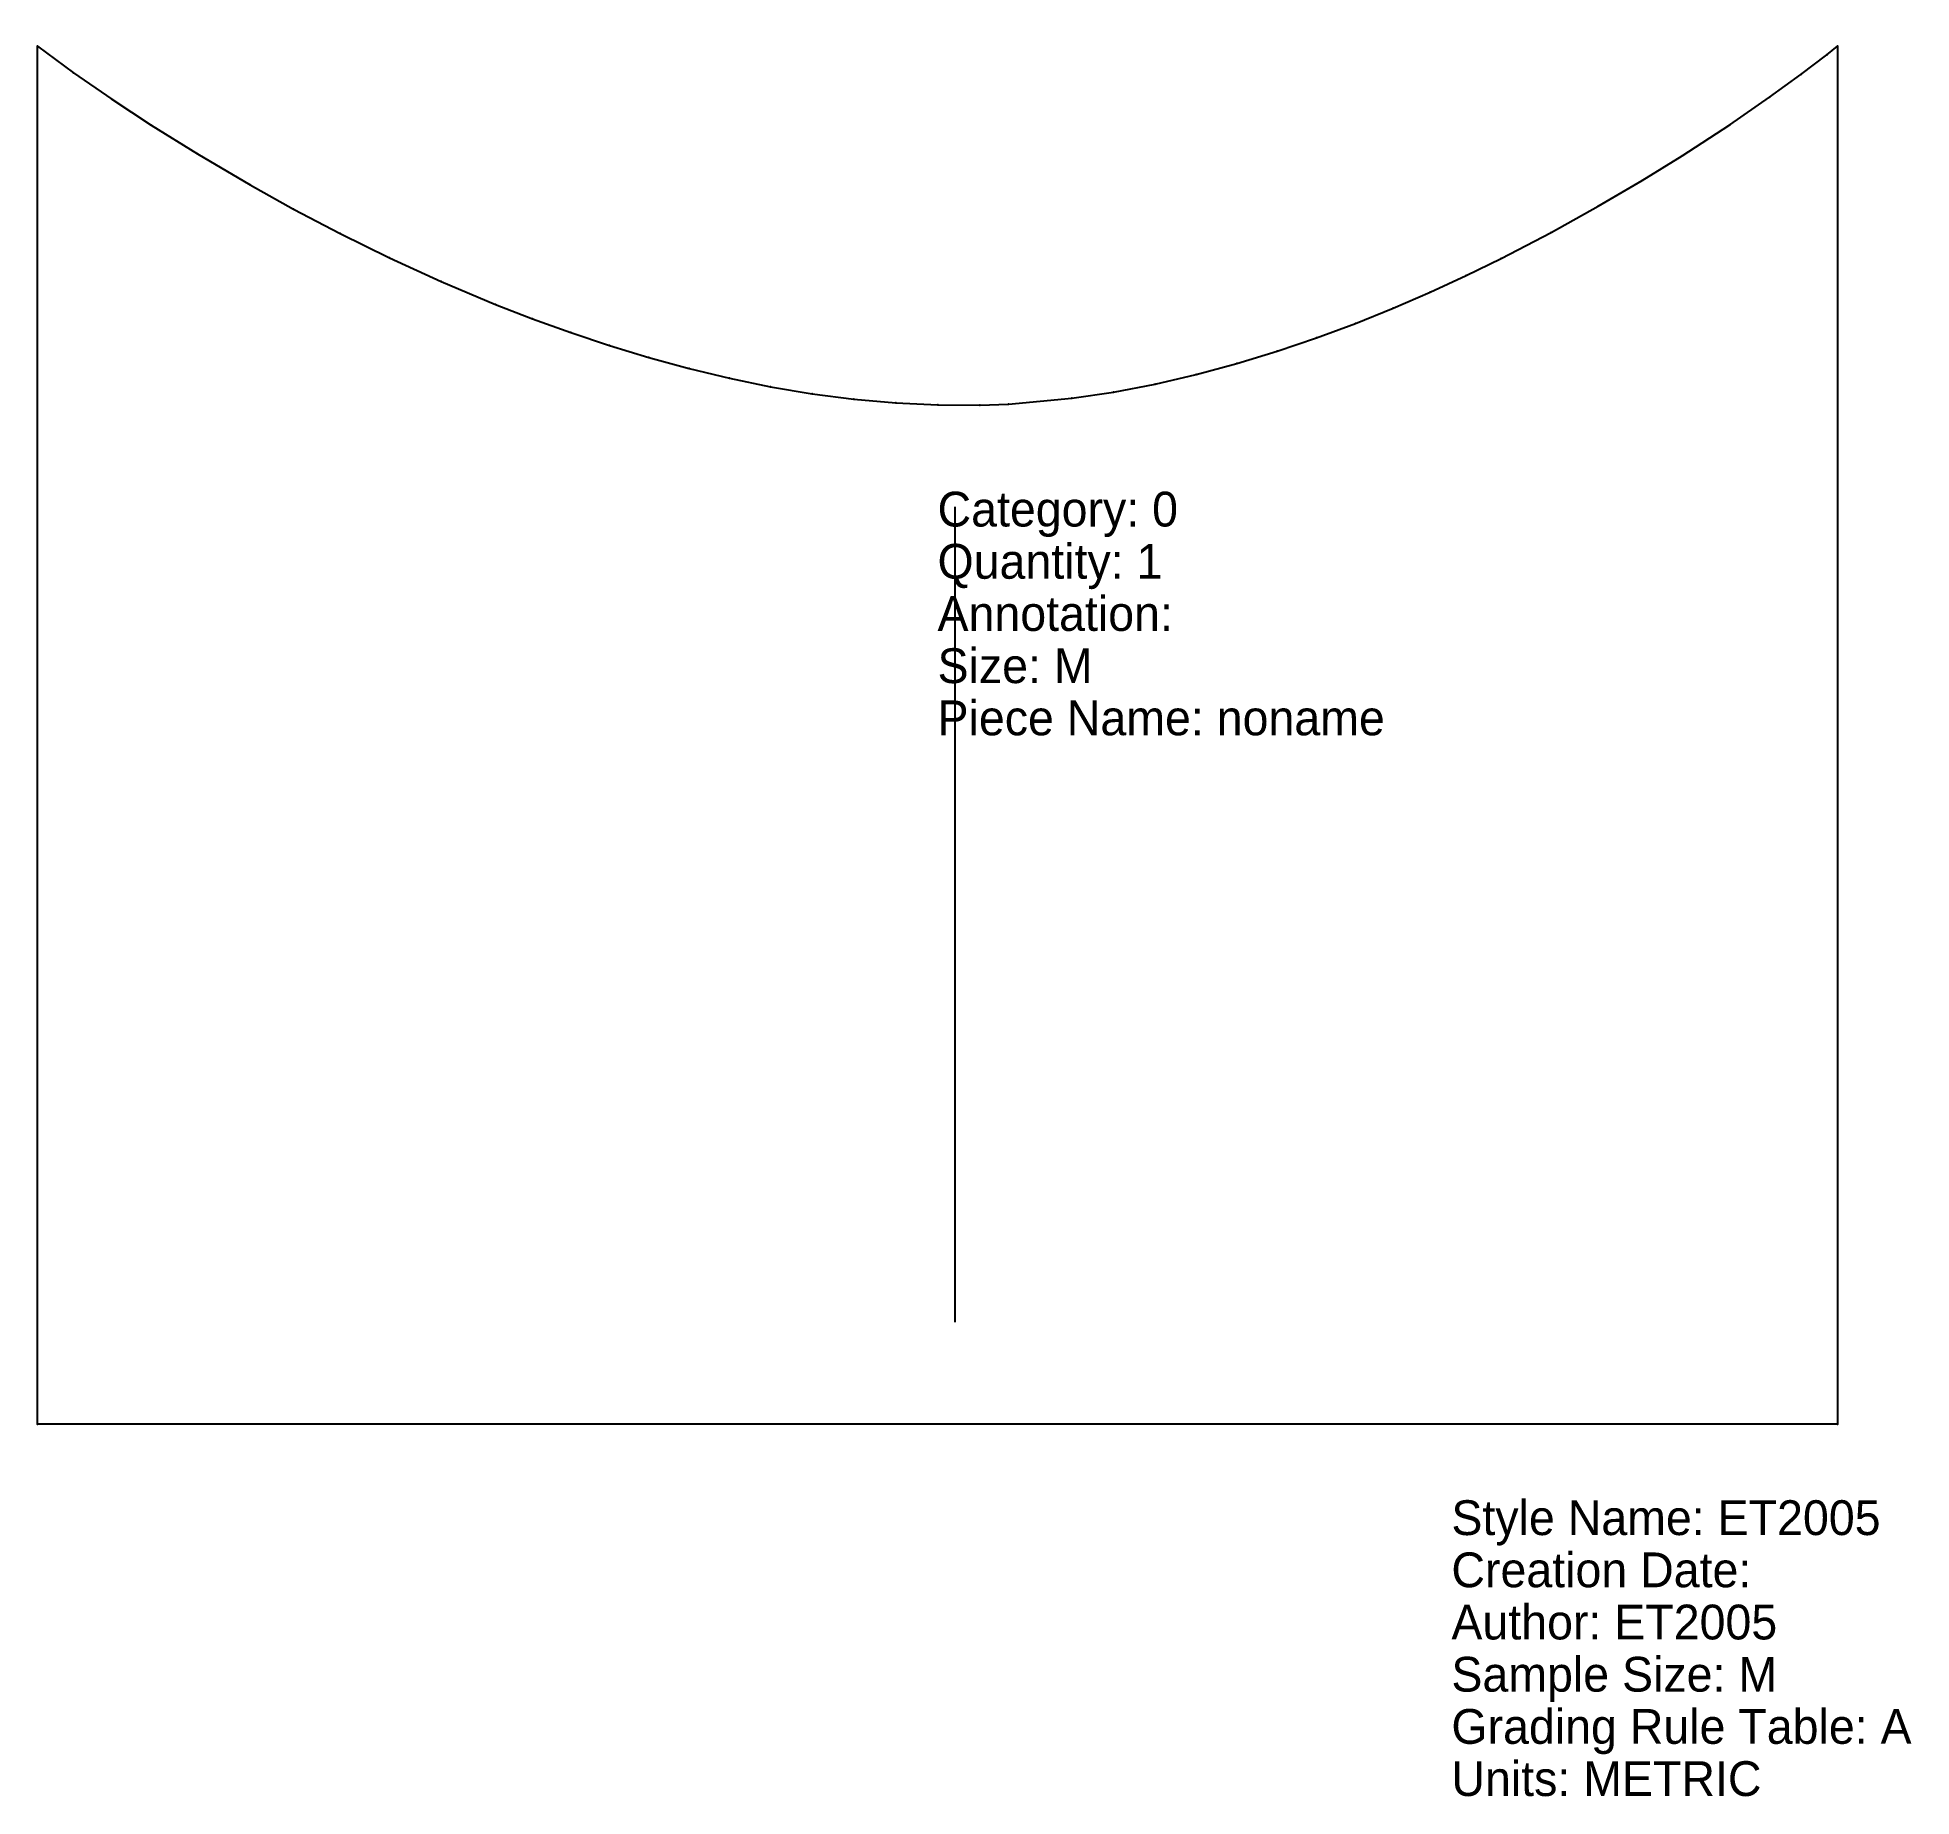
# Model space of a CAD drawing. Header units: metres. Extents: x -554 to -16, y -273 to 233.
import ezdxf

# ---------------------------------------------------------------- set-up
doc = ezdxf.new("R2010")
doc.units = ezdxf.units.M

# ---------------------------------------------------------------- blocks, each defined once
blk = doc.blocks.new('-M')
at = {"layer": '14'}
blk.add_lwpolyline([(-406.542066, -177.570097), (-406.542066, 218.457949), (-396.176086, 210.839432), (-385.189298, 203.253545), (-373.901568, 195.843706), (-360.581159, 187.538838), (-345.401639, 178.613174), (-332.901371, 171.676498), (-319.526209, 164.660572), (-305.349378, 157.681088), (-290.444102, 150.85374), (-274.883605, 144.294218), (-264.182088, 140.127129), (-253.243603, 136.164771), (-242.089844, 132.441424), (-230.742509, 128.991368), (-219.223292, 125.848882), (-207.55389, 123.048244), (-195.756, 120.623734), (-183.851316, 118.60963), (-171.861536, 117.040213), (-159.808354, 115.949761), (-147.713468, 115.372553), (-135.598573, 115.342869), (-127.336452, 115.654208), (-109.20249, 117.301721), (-97.17735, 119.086409), (-85.234038, 121.371085), (-73.398694, 124.113672), (-61.697454, 127.272094), (-50.156458, 130.804273), (-38.801844, 134.668134), (-27.65975, 138.821599), (-16.756314, 143.222593), (-6.117675, 147.829037), (4.230029, 152.598857), (14.260661, 157.489974), (28.654918, 164.962042), (42.188732, 172.470349), (54.773888, 179.872888), (66.322167, 187.027648), (79.954482, 195.936451), (91.377525, 203.815686), (100.382192, 210.328743), (107.918622, 216.036065), (110.981311, 218.457949), (110.981311, -177.570097)], close=True, dxfattribs=at)
at = {"layer": '2'}
for p in [(-406.542066, 218.457949), (110.981311, 218.457949), (-406.542066, -177.570097), (110.981311, -177.570097)]:
    blk.add_point(p, dxfattribs=at)
at = {"layer": '3'}
for p in [(107.918622, 216.036065), (-396.176086, 210.839432), (100.382192, 210.328743), (-385.189298, 203.253545), (91.377525, 203.815686), (-373.901568, 195.843706), (79.954482, 195.936451), (-360.581159, 187.538838), (66.322167, 187.027648), (-345.401639, 178.613174), (54.773888, 179.872888), (42.188732, 172.470349), (-332.901371, 171.676498), (-319.526209, 164.660572), (28.654918, 164.962042), (-305.349378, 157.681088), (14.260661, 157.489974), (4.230029, 152.598857), (-290.444102, 150.85374), (-6.117675, 147.829037), (-274.883605, 144.294218), (-264.182088, 140.127129), (-16.756314, 143.222593), (-253.243603, 136.164771), (-27.65975, 138.821599), (-242.089844, 132.441424), (-50.156458, 130.804273), (-38.801844, 134.668134), (-230.742509, 128.991368), (-219.223292, 125.848882), (-73.398694, 124.113672), (-61.697454, 127.272094), (-207.55389, 123.048244), (-195.756, 120.623734), (-183.851316, 118.60963), (-97.17735, 119.086409), (-85.234038, 121.371085), (-171.861536, 117.040213), (-159.808354, 115.949761), (-147.713468, 115.372553), (-135.598573, 115.342869), (-127.336452, 115.654208), (-109.20249, 117.301721)]:
    blk.add_point(p, dxfattribs=at)
at = {"layer": '7'}
blk.add_line((-142.735385, -148.277052), (-142.735385, 86.067311), dxfattribs=at)
at = {"layer": '1'}
for s, p in [('Category: 0', (-147.780377, 80.443926)), ('Quantity: 1', (-147.780377, 65.443926)), ('Annotation: ', (-147.780377, 50.443926)), ('Size: M', (-147.780377, 35.443926)), ('Piece Name: noname', (-147.780377, 20.443926))]:
    blk.add_text(s, height=10, dxfattribs=at).set_placement(p)

msp = doc.modelspace()

# ---------------------------------------------------------------- block references
at = {"layer": '1'}
msp.add_blockref('-M', (-147.735385, 11.852505), dxfattribs=at)

# ---------------------------------------------------------------- texts
for s, p in [('Style Name: ET2005', (-147.780377, -197.570097)), ('Creation Date: ', (-147.780377, -212.570097)), ('Author: ET2005', (-147.780377, -227.570097)), ('Sample Size: M', (-147.780377, -242.570097)), ('Grading Rule Table: A', (-147.780377, -257.570097)), ('Units: METRIC', (-147.780377, -272.570097))]:
    msp.add_text(s, height=10, dxfattribs=at).set_placement(p)

doc.saveas('drawing.dxf')
